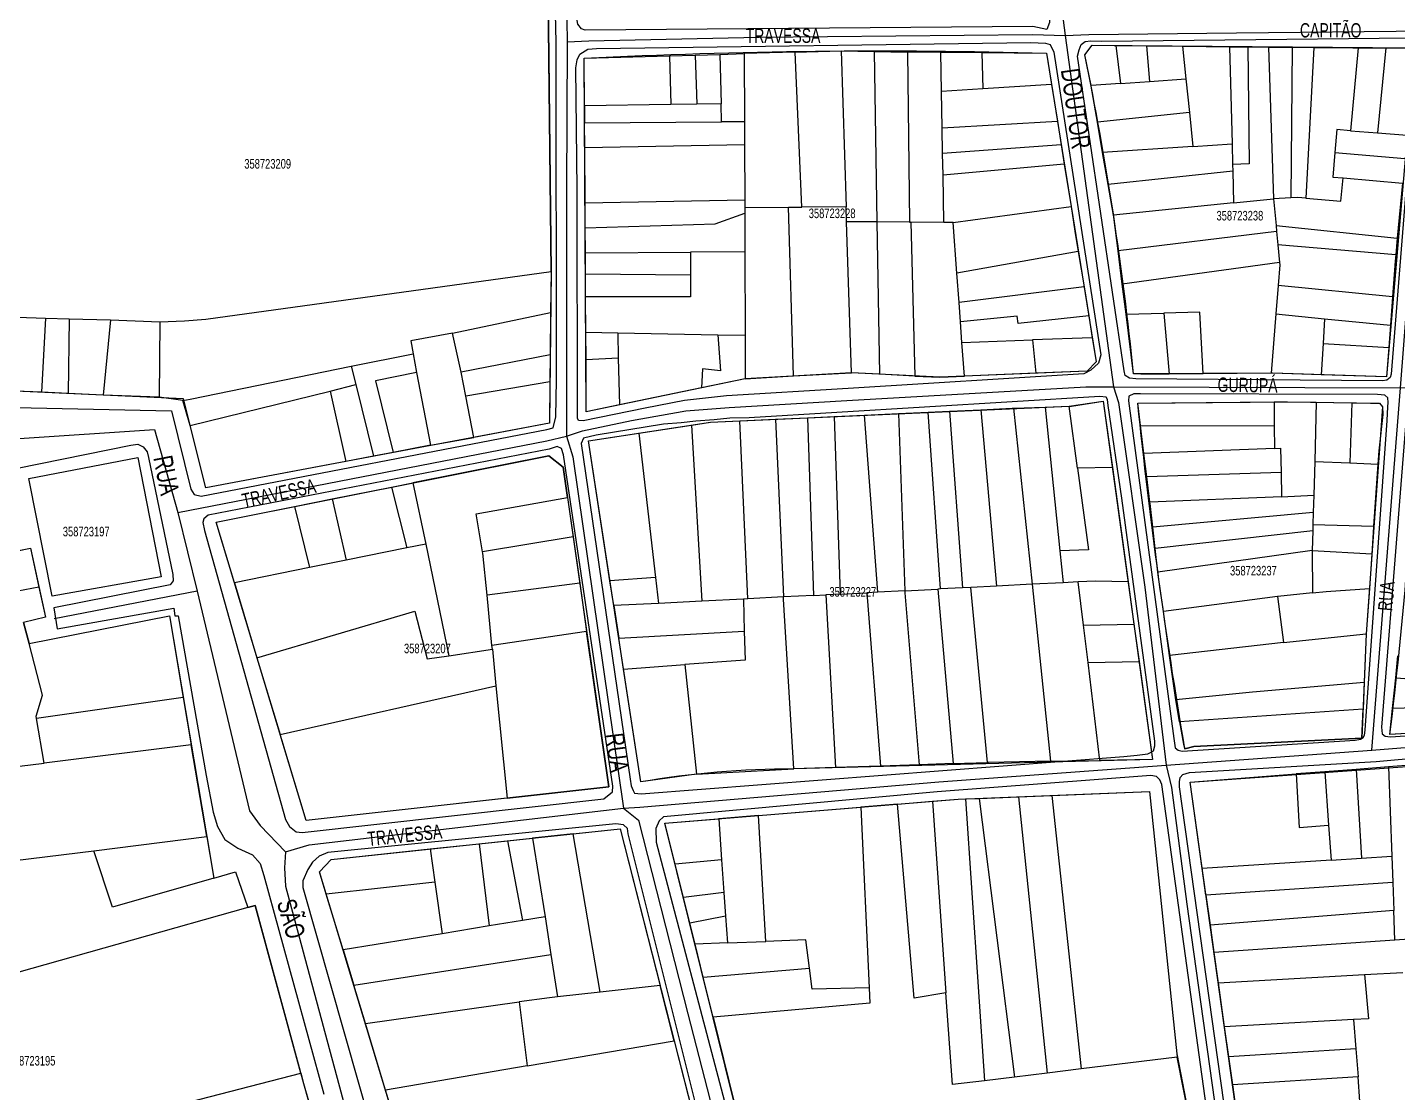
# Model space of a CAD drawing. Extents: x 199219 to 200475, y 4837288 to 4839440.
# Drawn here: x 199387.4 to 199674.1, y 4838490.1 to 4838713 of the extents above; entities that cross this region are included whole.
import ezdxf

# ---------------------------------------------------------------- set-up
doc = ezdxf.new("R2010")
doc.units = 0
doc.header["$LTSCALE"] = 3
doc.header["$MEASUREMENT"] = 0
for name, color, linetype in [('CD_MALHA_LOTES', 40, 'CONTINUOUS'), ('CD_TXT_QUADRA', 7, 'CONTINUOUS'), ('RU-QUADRAS', 210, 'CONTINUOUS'), ('SV-EIXO-RUA-PAV', 20, 'CONTINUOUS'), ('SV-RUA-PAVIM-S-GUIA-C-GUIA', 7, 'CONTINUOUS'), ('SV-TXT-RUA-PAV-S-GUIA-C-GUIA', 7, 'CONTINUOUS')]:
    doc.layers.add(name, color=color, linetype=linetype)
doc.styles.add('ARIAL', font='ARIAL.TTF')

msp = doc.modelspace()

# ---------------------------------------------------------------- linework, layer by layer
at = {"layer": 'CD_MALHA_LOTES', "linetype": 'Continuous'}
for p, q in [((199496.99, 4838661.89), (199496.15, 4838745.75)), ((199608.66, 4838707.23), (199610.23, 4838709.29)), ((199610.23, 4838709.29), (199614.78, 4838709.16)), ((199614.78, 4838709.16), (199615.15, 4838709.16)), ((199615.15, 4838709.16), (199621.58, 4838709.1)), ((199615.15, 4838709.16), (199616.11, 4838701.26)), ((199621.58, 4838709.1), (199629.13, 4838709.03)), ((199621.58, 4838709.1), (199622.17, 4838701.69)), ((199629.13, 4838709.03), (199638.94, 4838708.93)), ((199629.13, 4838709.03), (199629.83, 4838702.25)), ((199638.94, 4838708.93), (199642.8, 4838708.9)), ((199638.94, 4838708.93), (199639.47, 4838688.59)), ((199642.8, 4838708.9), (199647.1, 4838708.86)), ((199642.8, 4838708.9), (199643.02, 4838684.42)), ((199647.1, 4838708.86), (199652.06, 4838708.81)), ((199647.1, 4838708.86), (199648.15, 4838677.14)), ((199652.06, 4838708.81), (199651.8, 4838677.32)), ((199652.06, 4838708.81), (199656.56, 4838708.77)), ((199656.56, 4838708.77), (199654.94, 4838677.23)), ((199656.56, 4838708.77), (199664.76, 4838708.69)), ((199665.87, 4838708.68), (199664.26, 4838691.37)), ((199664.76, 4838708.69), (199665.87, 4838708.68)), ((199665.87, 4838708.68), (199671.62, 4838708.68)), ((199671.62, 4838708.68), (199669.91, 4838690.91)), ((199671.62, 4838708.68), (199677.23, 4838708.68)), ((199503.94, 4838706.55), (199521.74, 4838707.05)), ((199504, 4838696.6), (199503.94, 4838706.55)), ((199521.74, 4838707.05), (199527.13, 4838707.2)), ((199521.74, 4838707.05), (199522.08, 4838696.87)), ((199527.13, 4838707.2), (199532.29, 4838707.34)), ((199527.13, 4838707.2), (199527.5, 4838696.95)), ((199532.29, 4838707.34), (199537.42, 4838707.49)), ((199532.29, 4838707.34), (199532.57, 4838697.02)), ((199548.08, 4838707.79), (199537.42, 4838707.49)), ((199537.42, 4838707.49), (199537.46, 4838693.22)), ((199548.08, 4838707.79), (199557.68, 4838708.04)), ((199549.49, 4838675.38), (199548.08, 4838707.79)), ((199557.68, 4838708.04), (199564.61, 4838707.93)), ((199557.68, 4838708.04), (199558.72, 4838675.47)), ((199564.61, 4838707.93), (199571.6, 4838707.82)), ((199564.61, 4838707.93), (199565.18, 4838672.27)), ((199578.55, 4838707.77), (199571.6, 4838707.82)), ((199571.6, 4838707.82), (199572, 4838672.21)), ((199578.69, 4838699.6), (199578.55, 4838707.77)), ((199578.55, 4838707.77), (199587.14, 4838707.7)), ((199587.14, 4838707.7), (199600.68, 4838707.61)), ((199587.14, 4838707.7), (199587.31, 4838700.13)), ((199600.68, 4838707.61), (199601.73, 4838701)), ((199609.98, 4838700.81), (199608.66, 4838707.23)), ((199587.31, 4838700.13), (199578.69, 4838699.6)), ((199601.73, 4838701), (199587.31, 4838700.13)), ((199601.73, 4838701), (199602.94, 4838693.36)), ((199616.11, 4838701.26), (199609.98, 4838700.81)), ((199610, 4838700.69), (199609.98, 4838700.81)), ((199611.31, 4838693.15), (199610, 4838700.69)), ((199616.11, 4838701.26), (199622.17, 4838701.69)), ((199622.17, 4838701.69), (199629.83, 4838702.25)), ((199629.83, 4838702.25), (199630.55, 4838695.19)), ((199522.08, 4838696.87), (199504, 4838696.6)), ((199527.5, 4838696.95), (199522.08, 4838696.87)), ((199532.57, 4838697.02), (199527.5, 4838696.95)), ((199532.68, 4838693.19), (199532.57, 4838697.02)), ((199578.82, 4838691.96), (199578.69, 4838699.6)), ((199504, 4838696.6), (199504.02, 4838693.01)), ((199630.55, 4838695.19), (199611.31, 4838693.15)), ((199630.55, 4838695.19), (199631.28, 4838688.05)), ((199504.02, 4838693.01), (199532.68, 4838693.19)), ((199504.05, 4838687.84), (199504.02, 4838693.01)), ((199537.46, 4838693.22), (199532.68, 4838693.19)), ((199537.46, 4838693.22), (199537.48, 4838688.46)), ((199578.82, 4838691.96), (199602.94, 4838693.36)), ((199578.92, 4838686.58), (199578.82, 4838691.96)), ((199602.94, 4838693.36), (199603.73, 4838688.4)), ((199612.4, 4838686.82), (199611.31, 4838693.15)), ((199661.37, 4838691.6), (199660.98, 4838686.8)), ((199664.26, 4838691.37), (199661.37, 4838691.6)), ((199664.26, 4838691.37), (199669.91, 4838690.91)), ((199504.05, 4838687.84), (199537.48, 4838688.46)), ((199537.48, 4838688.46), (199537.52, 4838676.81)), ((199603.73, 4838688.4), (199578.92, 4838686.58)), ((199603.73, 4838688.4), (199604.37, 4838684.37)), ((199631.28, 4838688.05), (199639.47, 4838688.59)), ((199639.47, 4838688.59), (199639.58, 4838684.31)), ((199669.91, 4838690.91), (199676.11, 4838690.41)), ((199504.12, 4838676.23), (199504.05, 4838687.84)), ((199579, 4838682.06), (199578.92, 4838686.58)), ((199631.28, 4838688.05), (199612.4, 4838686.82)), ((199613.56, 4838680.14), (199612.4, 4838686.82)), ((199660.98, 4838686.8), (199660.58, 4838681.68)), ((199660.98, 4838686.8), (199675.65, 4838685.54)), ((199604.37, 4838684.37), (199579, 4838682.06)), ((199604.37, 4838684.37), (199605.78, 4838675.5)), ((199639.62, 4838682.89), (199613.56, 4838680.14)), ((199643.02, 4838684.42), (199639.58, 4838684.31)), ((199639.58, 4838684.31), (199639.62, 4838682.89)), ((199639.62, 4838682.89), (199639.8, 4838676.27)), ((199579.17, 4838672.14), (199579, 4838682.06)), ((199614.68, 4838673.67), (199613.56, 4838680.14)), ((199660.58, 4838681.68), (199662.73, 4838681.52)), ((199662.24, 4838676.61), (199662.73, 4838681.52)), ((199662.73, 4838681.52), (199675.15, 4838680.42)), ((199675.15, 4838680.42), (199674.05, 4838668.87)), ((199537.52, 4838676.81), (199504.12, 4838676.23)), ((199537.52, 4838676.81), (199537.52, 4838675.27)), ((199639.8, 4838676.27), (199648.15, 4838677.14)), ((199651.8, 4838677.32), (199648.15, 4838677.14)), ((199648.15, 4838677.14), (199648.67, 4838671.52)), ((199653.27, 4838677.4), (199651.8, 4838677.32)), ((199654.94, 4838677.23), (199653.27, 4838677.4)), ((199654.94, 4838677.23), (199662.24, 4838676.61)), ((199504.15, 4838671.03), (199504.12, 4838676.23)), ((199531.35, 4838671.89), (199537.52, 4838674.12)), ((199537.52, 4838675.27), (199546.68, 4838675.36)), ((199537.52, 4838675.27), (199537.52, 4838674.12)), ((199537.52, 4838674.12), (199537.54, 4838666.05)), ((199546.68, 4838675.36), (199549.49, 4838675.38)), ((199547.71, 4838640.06), (199546.68, 4838675.36)), ((199558.72, 4838675.47), (199549.49, 4838675.38)), ((199558.82, 4838672.33), (199558.72, 4838675.47)), ((199581.13, 4838672.14), (199605.78, 4838675.5)), ((199605.78, 4838675.5), (199606.61, 4838670.32)), ((199639.8, 4838676.27), (199614.68, 4838673.67)), ((199504.15, 4838671.03), (199531.35, 4838671.89)), ((199559.83, 4838640.69), (199558.82, 4838672.33)), ((199565.18, 4838672.27), (199558.82, 4838672.33)), ((199572, 4838672.21), (199565.18, 4838672.27)), ((199565.18, 4838672.27), (199565.69, 4838640.41)), ((199572, 4838672.21), (199572.28, 4838672.21)), ((199579.17, 4838672.14), (199572.28, 4838672.21)), ((199572.28, 4838672.21), (199573.1, 4838640.04)), ((199581.13, 4838672.14), (199579.17, 4838672.14)), ((199581.9, 4838661.54), (199581.13, 4838672.14)), ((199614.75, 4838673.25), (199614.68, 4838673.67)), ((199615.63, 4838666.23), (199614.75, 4838673.25)), ((199648.67, 4838671.52), (199674.05, 4838668.87)), ((199648.67, 4838671.52), (199648.78, 4838670.3)), ((199504.18, 4838665.84), (199504.15, 4838671.03)), ((199606.61, 4838670.32), (199607.29, 4838666.12)), ((199648.78, 4838670.3), (199615.63, 4838666.23)), ((199648.78, 4838670.3), (199649.04, 4838667.52)), ((199674.05, 4838668.87), (199673.71, 4838665.4)), ((199504.18, 4838665.84), (199526.18, 4838665.98)), ((199504.21, 4838661.34), (199504.18, 4838665.84)), ((199537.54, 4838666.05), (199526.18, 4838665.98)), ((199526.18, 4838665.98), (199526.18, 4838661.14)), ((199537.54, 4838666.05), (199537.6, 4838648.57)), ((199607.29, 4838666.12), (199581.9, 4838661.54)), ((199607.29, 4838666.12), (199608.5, 4838658.71)), ((199616.51, 4838659.27), (199615.63, 4838666.23)), ((199673.71, 4838665.4), (199649.04, 4838667.52)), ((199649.04, 4838667.52), (199649.39, 4838663.81)), ((199673.71, 4838665.4), (199673.58, 4838664.04)), ((199649.39, 4838663.81), (199616.51, 4838659.27)), ((199649.44, 4838663.32), (199649.09, 4838658.97)), ((199649.39, 4838663.81), (199649.44, 4838663.32)), ((199673.58, 4838664.04), (199673.04, 4838656.59)), ((199424.79, 4838651.93), (199496.99, 4838661.89)), ((199496.99, 4838661.89), (199496.9, 4838653.32)), ((199504.23, 4838656.63), (199504.21, 4838661.34)), ((199526.18, 4838661.14), (199504.21, 4838661.34)), ((199526.18, 4838661.14), (199526.18, 4838656.63)), ((199582.35, 4838655.45), (199581.9, 4838661.54)), ((199608.5, 4838658.71), (199582.35, 4838655.45)), ((199608.5, 4838658.71), (199609.49, 4838652.63)), ((199617.3, 4838653), (199616.51, 4838659.27)), ((199649.09, 4838658.97), (199648.63, 4838653.04)), ((199673.04, 4838656.59), (199649.09, 4838658.97)), ((199504.28, 4838649.22), (199504.23, 4838656.63)), ((199526.18, 4838656.63), (199504.23, 4838656.63)), ((199582.64, 4838651.36), (199582.35, 4838655.45)), ((199673.04, 4838656.59), (199672.6, 4838650.67)), ((199381.21, 4838652.47), (199391.24, 4838652.18)), ((199391.24, 4838652.18), (199390.41, 4838636.65)), ((199391.24, 4838652.18), (199396.2, 4838652.03)), ((199396.2, 4838652.03), (199395.94, 4838636.39)), ((199396.2, 4838652.03), (199404.79, 4838651.78)), ((199404.79, 4838651.78), (199403.3, 4838636.05)), ((199404.79, 4838651.78), (199415.13, 4838651.35)), ((199415.13, 4838651.35), (199414.98, 4838635.63)), ((199415.13, 4838651.35), (199420.29, 4838651.58)), ((199420.29, 4838651.58), (199424.79, 4838651.93)), ((199476.37, 4838649.03), (199496.9, 4838653.32)), ((199496.9, 4838653.32), (199496.8, 4838644.46)), ((199594.48, 4838652.59), (199582.64, 4838651.36)), ((199582.96, 4838647.07), (199582.64, 4838651.36)), ((199594.71, 4838651.01), (199594.48, 4838652.59)), ((199609.49, 4838652.63), (199594.71, 4838651.01)), ((199609.49, 4838652.63), (199610.24, 4838648.04)), ((199617.3, 4838653), (199625.17, 4838653.23)), ((199618.88, 4838640.49), (199617.3, 4838653)), ((199632.73, 4838653.44), (199625.17, 4838653.23)), ((199625.17, 4838653.23), (199626.33, 4838640.46)), ((199633.46, 4838640.52), (199632.73, 4838653.44)), ((199648.63, 4838653.04), (199647.65, 4838640.62)), ((199648.63, 4838653.04), (199658.82, 4838652.03)), ((199658.82, 4838652.03), (199658.52, 4838646.85)), ((199658.82, 4838652.03), (199672.6, 4838650.67)), ((199476.37, 4838649.03), (199467.62, 4838647.4)), ((199478.15, 4838640.84), (199476.37, 4838649.03)), ((199504.31, 4838643.46), (199504.28, 4838649.22)), ((199504.28, 4838649.22), (199510.93, 4838649.09)), ((199510.93, 4838649.09), (199531.88, 4838648.68)), ((199510.93, 4838649.09), (199511.06, 4838643.76)), ((199531.88, 4838648.68), (199537.6, 4838648.57)), ((199531.88, 4838648.68), (199532.47, 4838641.14)), ((199537.6, 4838648.57), (199537.63, 4838639.46)), ((199672.6, 4838650.67), (199672.26, 4838646.03)), ((199467.62, 4838647.4), (199468.13, 4838644.7)), ((199582.96, 4838647.07), (199597.72, 4838647.59)), ((199583.47, 4838640), (199582.96, 4838647.07)), ((199610.24, 4838648.04), (199597.72, 4838647.59)), ((199597.72, 4838647.59), (199598.4, 4838640.61)), ((199610.24, 4838648.04), (199611.06, 4838643.04)), ((199658.52, 4838646.85), (199658.15, 4838640.31)), ((199658.52, 4838646.85), (199672.26, 4838646.03)), ((199672.26, 4838646.03), (199671.81, 4838639.9)), ((199455.18, 4838642.08), (199468.13, 4838644.7)), ((199468.13, 4838644.7), (199468.87, 4838640.78)), ((199496.8, 4838644.46), (199478.15, 4838640.84)), ((199496.8, 4838644.46), (199496.74, 4838638.85)), ((199511.06, 4838643.76), (199504.31, 4838643.46)), ((199504.37, 4838632.55), (199504.31, 4838643.46)), ((199511.06, 4838643.76), (199511.3, 4838633.99)), ((199611.06, 4838643.04), (199609.15, 4838641.04)), ((199421.51, 4838635.21), (199455.18, 4838642.08)), ((199455.18, 4838642.08), (199456.13, 4838638.24)), ((199468.87, 4838640.78), (199460.29, 4838639.01)), ((199468.87, 4838640.78), (199471.79, 4838625.57)), ((199479.13, 4838635.81), (199478.15, 4838640.84)), ((199528.65, 4838641.58), (199528.49, 4838637.56)), ((199532.47, 4838641.14), (199528.65, 4838641.58)), ((199537.63, 4838639.46), (199547.71, 4838640.06)), ((199547.71, 4838640.06), (199559.83, 4838640.69)), ((199565.69, 4838640.41), (199559.83, 4838640.69)), ((199573.1, 4838640.04), (199565.69, 4838640.41)), ((199573.1, 4838640.04), (199578.3, 4838639.79)), ((199578.3, 4838639.79), (199583.47, 4838640)), ((199598.4, 4838640.61), (199583.47, 4838640)), ((199609.15, 4838641.04), (199598.4, 4838640.61)), ((199620.38, 4838640.42), (199618.88, 4838640.49)), ((199626.33, 4838640.46), (199620.38, 4838640.42)), ((199633.46, 4838640.52), (199626.33, 4838640.46)), ((199647.65, 4838640.62), (199633.46, 4838640.52)), ((199647.91, 4838640.62), (199647.65, 4838640.62)), ((199658.15, 4838640.31), (199647.91, 4838640.62)), ((199671.81, 4838639.9), (199658.15, 4838640.31)), ((199390.41, 4838636.65), (199384.93, 4838636.9)), ((199395.94, 4838636.39), (199390.41, 4838636.65)), ((199421.51, 4838629.67), (199450.76, 4838636.91)), ((199450.76, 4838636.91), (199456.13, 4838638.24)), ((199450.76, 4838636.91), (199454.07, 4838622.18)), ((199456.13, 4838638.24), (199459.82, 4838623.27)), ((199460.29, 4838639.01), (199463.96, 4838624.04)), ((199496.74, 4838638.85), (199479.13, 4838635.81)), ((199496.74, 4838638.85), (199496.64, 4838630.19)), ((199528.49, 4838637.56), (199511.3, 4838633.99)), ((199537.63, 4838639.46), (199528.49, 4838637.56)), ((199403.3, 4838636.05), (199395.94, 4838636.39)), ((199414.98, 4838635.63), (199403.3, 4838636.05)), ((199419.96, 4838634.96), (199414.98, 4838635.63)), ((199419.96, 4838634.96), (199421.51, 4838635.21)), ((199421.51, 4838629.67), (199419.96, 4838634.96)), ((199480.81, 4838627.21), (199479.13, 4838635.81)), ((199511.3, 4838633.99), (199504.37, 4838632.55)), ((199605.85, 4838633.75), (199612.54, 4838634.78)), ((199612.54, 4838634.78), (199614.44, 4838620.93)), ((199619.76, 4838634.36), (199648.26, 4838634.64)), ((199620.33, 4838629.69), (199619.76, 4838634.36)), ((199648.26, 4838634.64), (199651.08, 4838634.67)), ((199648.26, 4838634.64), (199648.32, 4838629.64)), ((199651.08, 4838634.67), (199657.09, 4838634.57)), ((199657.09, 4838634.57), (199656.76, 4838622.2)), ((199657.09, 4838634.57), (199664.51, 4838634.46)), ((199664.51, 4838634.46), (199664.15, 4838621.88)), ((199664.51, 4838634.46), (199668.47, 4838634.39)), ((199668.47, 4838634.39), (199670.29, 4838634.36)), ((199670.29, 4838634.36), (199670.96, 4838633.58)), ((199536.51, 4838630.67), (199543.93, 4838631.02)), ((199543.93, 4838631.02), (199550.63, 4838631.33)), ((199543.93, 4838631.02), (199545.62, 4838593.83)), ((199550.63, 4838631.33), (199556.25, 4838631.59)), ((199550.63, 4838631.33), (199551.91, 4838594.15)), ((199556.25, 4838631.59), (199562.56, 4838631.88)), ((199556.25, 4838631.59), (199557.5, 4838594.44)), ((199562.56, 4838631.88), (199569.7, 4838632.21)), ((199565.38, 4838594.84), (199562.56, 4838631.88)), ((199569.7, 4838632.21), (199575.86, 4838632.49)), ((199569.7, 4838632.21), (199571.01, 4838595.13)), ((199575.86, 4838632.49), (199580.33, 4838632.7)), ((199578.5, 4838595.51), (199575.86, 4838632.49)), ((199580.33, 4838632.7), (199586.89, 4838633)), ((199580.33, 4838632.7), (199583.07, 4838595.74)), ((199586.89, 4838633), (199593.5, 4838633.31)), ((199586.89, 4838633), (199590.22, 4838596.11)), ((199593.5, 4838633.31), (199593.77, 4838633.32)), ((199593.77, 4838633.32), (199600.35, 4838633.55)), ((199593.77, 4838633.32), (199597.62, 4838596.48)), ((199600.35, 4838633.55), (199605.4, 4838633.73)), ((199600.35, 4838633.55), (199603.43, 4838603.5)), ((199605.4, 4838633.73), (199605.85, 4838633.75)), ((199607.15, 4838620.74), (199605.4, 4838633.73)), ((199671.01, 4838631.98), (199670.15, 4838624.43)), ((199670.96, 4838633.58), (199671.01, 4838631.98)), ((199424.76, 4838616.67), (199421.51, 4838629.67)), ((199496.64, 4838630.19), (199480.81, 4838627.21)), ((199504.83, 4838626.46), (199515.33, 4838628.08)), ((199515.33, 4838628.08), (199526.38, 4838629.78)), ((199515.33, 4838628.08), (199518.82, 4838597.92)), ((199526.38, 4838629.78), (199530.37, 4838630.39)), ((199526.38, 4838629.78), (199528.53, 4838592.96)), ((199530.37, 4838630.39), (199536.51, 4838630.67)), ((199538.19, 4838593.45), (199536.51, 4838630.67)), ((199621.05, 4838623.83), (199620.33, 4838629.69)), ((199620.33, 4838629.69), (199648.32, 4838629.64)), ((199648.32, 4838629.64), (199648.38, 4838624.92)), ((199471.79, 4838625.57), (199463.96, 4838624.04)), ((199471.79, 4838625.57), (199480.81, 4838627.21)), ((199509.31, 4838597.21), (199504.83, 4838626.46)), ((199387.74, 4838618.6), (199410.5, 4838623.01)), ((199410.5, 4838623.01), (199415.45, 4838598.05)), ((199459.82, 4838623.27), (199454.07, 4838622.18)), ((199463.96, 4838624.04), (199459.82, 4838623.27)), ((199496.53, 4838623.36), (199468.1, 4838617.7)), ((199499.56, 4838621.01), (199496.53, 4838623.36)), ((199648.38, 4838624.92), (199621.05, 4838623.83)), ((199621.64, 4838618.95), (199621.05, 4838623.83)), ((199648.38, 4838624.92), (199649.63, 4838624.97)), ((199649.63, 4838624.97), (199649.72, 4838619.87)), ((199670.15, 4838624.43), (199669.96, 4838621.63)), ((199454.07, 4838622.18), (199424.76, 4838616.67)), ((199500.46, 4838614.62), (199499.56, 4838621.01)), ((199614.44, 4838620.93), (199607.15, 4838620.74)), ((199607.15, 4838620.74), (199609.45, 4838603.67)), ((199614.44, 4838620.93), (199617.74, 4838596.98)), ((199649.72, 4838619.87), (199621.64, 4838618.95)), ((199649.72, 4838619.87), (199649.8, 4838614.8)), ((199656.76, 4838622.2), (199656.57, 4838615.09)), ((199656.76, 4838622.2), (199664.15, 4838621.88)), ((199664.15, 4838621.88), (199669.96, 4838621.63)), ((199669.96, 4838621.63), (199669.09, 4838608.66)), ((199392.62, 4838593.97), (199387.74, 4838618.6)), ((199451.2, 4838614.33), (199463.6, 4838616.8)), ((199463.6, 4838616.8), (199468.1, 4838617.7)), ((199463.6, 4838616.8), (199466.82, 4838604.08)), ((199468.1, 4838617.7), (199470.76, 4838604.87)), ((199622.29, 4838613.63), (199621.64, 4838618.95)), ((199443.31, 4838612.75), (199451.2, 4838614.33)), ((199451.2, 4838614.33), (199454.15, 4838601.52)), ((199481.31, 4838611.23), (199500.46, 4838614.62)), ((199500.46, 4838614.62), (199501.63, 4838606.41)), ((199649.8, 4838614.8), (199622.29, 4838613.63)), ((199649.8, 4838614.8), (199656.57, 4838615.09)), ((199656.57, 4838615.09), (199656.47, 4838611.48)), ((199426.9, 4838609.49), (199443.31, 4838612.75)), ((199443.31, 4838612.75), (199446.42, 4838599.96)), ((199482.68, 4838603.26), (199481.31, 4838611.23)), ((199622.32, 4838613.39), (199622.29, 4838613.63)), ((199622.89, 4838608.41), (199622.32, 4838613.39)), ((199656.47, 4838611.48), (199622.89, 4838608.41)), ((199656.47, 4838611.48), (199656.4, 4838609)), ((199430.73, 4838596.79), (199426.9, 4838609.49)), ((199623.41, 4838603.95), (199622.89, 4838608.41)), ((199656.4, 4838609), (199656.37, 4838607.65)), ((199656.4, 4838609), (199669.09, 4838608.66)), ((199669.09, 4838608.66), (199668.99, 4838607.27)), ((199501.63, 4838606.41), (199482.68, 4838603.26)), ((199501.63, 4838606.41), (199503, 4838596.74)), ((199656.37, 4838607.65), (199623.41, 4838603.95)), ((199656.37, 4838607.65), (199656.26, 4838603.53)), ((199668.99, 4838607.27), (199668.69, 4838602.84)), ((199382.26, 4838602.84), (199388.11, 4838604.01)), ((199388.11, 4838604.01), (199389.84, 4838595.9)), ((199466.82, 4838604.08), (199454.15, 4838601.52)), ((199470.76, 4838604.87), (199466.82, 4838604.08)), ((199470.76, 4838604.87), (199475.59, 4838581.53)), ((199482.72, 4838603), (199482.68, 4838603.26)), ((199483.59, 4838594.19), (199482.72, 4838603)), ((199609.45, 4838603.67), (199603.43, 4838603.5)), ((199603.43, 4838603.5), (199604.11, 4838596.81)), ((199623.98, 4838599), (199623.41, 4838603.95)), ((199656.26, 4838603.53), (199623.98, 4838599)), ((199656.26, 4838603.53), (199656.25, 4838603.38)), ((199656.25, 4838603.38), (199656.33, 4838594.66)), ((199656.26, 4838603.53), (199668.69, 4838602.84)), ((199668.69, 4838602.84), (199668.2, 4838595.58)), ((199446.42, 4838599.96), (199430.73, 4838596.79)), ((199454.15, 4838601.52), (199446.42, 4838599.96)), ((199415.45, 4838598.05), (199392.62, 4838593.97)), ((199430.73, 4838596.79), (199435.45, 4838581.13)), ((199503, 4838596.74), (199483.59, 4838594.19)), ((199503, 4838596.74), (199504.44, 4838586.6)), ((199518.82, 4838597.92), (199509.31, 4838597.21)), ((199510.11, 4838592.02), (199509.31, 4838597.21)), ((199518.82, 4838597.92), (199519.44, 4838592.49)), ((199604.11, 4838596.81), (199597.62, 4838596.48)), ((199607.3, 4838596.98), (199604.11, 4838596.81)), ((199610.88, 4838597.16), (199607.3, 4838596.98)), ((199608.4, 4838587.95), (199607.3, 4838596.98)), ((199617.74, 4838596.98), (199610.88, 4838597.16)), ((199617.74, 4838596.98), (199618.95, 4838588.15)), ((199624.04, 4838598.49), (199623.98, 4838599)), ((199625.11, 4838590.76), (199624.04, 4838598.49)), ((199389.84, 4838595.9), (199383.95, 4838594.78)), ((199389.84, 4838595.9), (199391.19, 4838589.57)), ((199484.63, 4838583.69), (199483.59, 4838594.19)), ((199545.62, 4838593.83), (199538.19, 4838593.45)), ((199551.91, 4838594.15), (199545.62, 4838593.83)), ((199545.64, 4838593.34), (199545.62, 4838593.83)), ((199551.91, 4838594.15), (199554.49, 4838594.28)), ((199557.5, 4838594.44), (199554.49, 4838594.28)), ((199554.49, 4838594.28), (199556.51, 4838558.15)), ((199557.5, 4838594.44), (199563.09, 4838594.72)), ((199565.38, 4838594.84), (199563.09, 4838594.72)), ((199563.09, 4838594.72), (199565.9, 4838558.46)), ((199571.01, 4838595.13), (199565.38, 4838594.84)), ((199571.01, 4838595.13), (199577.92, 4838595.48)), ((199571.01, 4838595.13), (199571.03, 4838594.69)), ((199571.03, 4838594.69), (199574.03, 4838558.74)), ((199578.5, 4838595.51), (199577.92, 4838595.48)), ((199577.92, 4838595.48), (199581.11, 4838558.97)), ((199583.07, 4838595.74), (199578.5, 4838595.51)), ((199584.83, 4838595.83), (199583.07, 4838595.74)), ((199590.22, 4838596.11), (199584.83, 4838595.83)), ((199588.28, 4838559.21), (199584.83, 4838595.83)), ((199597.62, 4838596.48), (199590.22, 4838596.11)), ((199597.62, 4838596.48), (199601.5, 4838559.46)), ((199648.97, 4838593.95), (199625.11, 4838590.76)), ((199649.08, 4838593.96), (199648.97, 4838593.95)), ((199648.97, 4838593.95), (199650.24, 4838584.31)), ((199656.33, 4838594.66), (199649.08, 4838593.96)), ((199656.33, 4838594.66), (199659.18, 4838594.94)), ((199659.18, 4838594.94), (199668.2, 4838595.58)), ((199668.2, 4838595.58), (199667.56, 4838586.15)), ((199435.45, 4838581.13), (199468.49, 4838590.85)), ((199468.49, 4838590.85), (199471.1, 4838580.86)), ((199519.44, 4838592.49), (199510.11, 4838592.02)), ((199510.11, 4838592.02), (199511.15, 4838585.18)), ((199528.53, 4838592.96), (199519.44, 4838592.49)), ((199537.24, 4838593.4), (199528.53, 4838592.96)), ((199538.19, 4838593.45), (199537.24, 4838593.4)), ((199537.24, 4838593.4), (199537.43, 4838586.7)), ((199547.8, 4838557.85), (199545.64, 4838593.34)), ((199391.19, 4838589.57), (199386.62, 4838588.52)), ((199387.78, 4838584.08), (199386.62, 4838588.52)), ((199387.78, 4838584.08), (199417.17, 4838589.9)), ((199417.17, 4838589.9), (199420.05, 4838572.79)), ((199608.4, 4838587.95), (199618.95, 4838588.15)), ((199609.35, 4838580.13), (199608.4, 4838587.95)), ((199618.95, 4838588.15), (199620.03, 4838580.3)), ((199626.4, 4838581.57), (199625.11, 4838590.76)), ((199504.44, 4838586.6), (199484.63, 4838583.69)), ((199509.06, 4838554.09), (199504.44, 4838586.6)), ((199511.15, 4838585.18), (199537.43, 4838586.7)), ((199512.14, 4838578.75), (199511.15, 4838585.18)), ((199537.43, 4838586.7), (199537.6, 4838580.62)), ((199650.24, 4838584.31), (199667.56, 4838586.15)), ((199667.56, 4838586.15), (199667.12, 4838575.93)), ((199390.62, 4838573.28), (199387.78, 4838584.08)), ((199475.59, 4838581.53), (199484.71, 4838582.88)), ((199484.71, 4838582.88), (199484.63, 4838583.69)), ((199484.71, 4838582.88), (199485.47, 4838575.22)), ((199650.24, 4838584.31), (199626.4, 4838581.57)), ((199435.45, 4838581.13), (199440.3, 4838565.04)), ((199471.1, 4838580.86), (199475.59, 4838581.53)), ((199512.14, 4838578.75), (199524.95, 4838579.69)), ((199537.6, 4838580.62), (199524.95, 4838579.69)), ((199524.95, 4838579.69), (199527.44, 4838556.75)), ((199609.35, 4838580.13), (199620.03, 4838580.3)), ((199611.84, 4838559.65), (199609.35, 4838580.13)), ((199620.03, 4838580.3), (199622.84, 4838559.85)), ((199627.68, 4838572.33), (199626.4, 4838581.57)), ((199673.71, 4838576.93), (199674.17, 4838581.52)), ((199515.75, 4838555.13), (199512.14, 4838578.75)), ((199673.06, 4838570.51), (199673.71, 4838576.93)), ((199673.71, 4838576.93), (199697.58, 4838575.18)), ((199440.3, 4838565.04), (199485.47, 4838575.22)), ((199485.47, 4838575.22), (199487.8, 4838551.73)), ((199643.73, 4838573.89), (199627.68, 4838572.33)), ((199667.12, 4838575.93), (199643.73, 4838573.89)), ((199667.12, 4838575.93), (199666.88, 4838570.36)), ((199389.25, 4838568.9), (199390.62, 4838573.28)), ((199420.05, 4838572.79), (199389.33, 4838568.44)), ((199420.05, 4838572.79), (199421.72, 4838562.91)), ((199628.5, 4838567.72), (199627.68, 4838572.33)), ((199697.52, 4838571.17), (199673.06, 4838570.51)), ((199389.33, 4838568.44), (199389.25, 4838568.9)), ((199390.97, 4838559.08), (199389.33, 4838568.44)), ((199666.88, 4838570.36), (199628.5, 4838567.72)), ((199666.62, 4838564.3), (199666.88, 4838570.36)), ((199672.51, 4838565.04), (199673.06, 4838570.51)), ((199445.72, 4838547.06), (199440.3, 4838565.04)), ((199628.5, 4838567.72), (199629.33, 4838563.04)), ((199697.36, 4838566.54), (199672.51, 4838565.04)), ((199421.72, 4838562.91), (199390.97, 4838559.08)), ((199424.96, 4838543.69), (199421.72, 4838562.91)), ((199629.33, 4838563.04), (199629.61, 4838562.07)), ((199629.61, 4838562.07), (199631.51, 4838562.54)), ((199631.51, 4838562.54), (199666.62, 4838564.3)), ((199601.5, 4838559.46), (199588.55, 4838559.22)), ((199601.5, 4838559.46), (199611.84, 4838559.65)), ((199622.84, 4838559.85), (199611.84, 4838559.65)), ((199331.04, 4838551.61), (199390.97, 4838559.08)), ((199527.44, 4838556.75), (199515.75, 4838555.13)), ((199527.44, 4838556.75), (199547.8, 4838557.85)), ((199556.51, 4838558.15), (199547.8, 4838557.85)), ((199565.9, 4838558.46), (199556.51, 4838558.15)), ((199574.03, 4838558.74), (199565.9, 4838558.46)), ((199581.11, 4838558.97), (199574.03, 4838558.74)), ((199581.11, 4838558.97), (199588.28, 4838559.21)), ((199588.55, 4838559.22), (199588.28, 4838559.21)), ((199630.71, 4838555.09), (199652.86, 4838556.8)), ((199658.9, 4838557.26), (199652.86, 4838556.8)), ((199652.86, 4838556.8), (199653.53, 4838545.57)), ((199665.42, 4838557.77), (199658.9, 4838557.26)), ((199658.9, 4838557.26), (199659.68, 4838546.08)), ((199672.22, 4838558.29), (199665.42, 4838557.77)), ((199665.42, 4838557.77), (199666.59, 4838539.2)), ((199677.72, 4838558.72), (199672.22, 4838558.29)), ((199672.22, 4838558.29), (199672.89, 4838539.61)), ((199487.8, 4838551.73), (199509.06, 4838554.09)), ((199633.22, 4838537.03), (199630.71, 4838555.09)), ((199487.8, 4838551.73), (199445.72, 4838547.06)), ((199569.48, 4838550.5), (199576.77, 4838551.09)), ((199576.77, 4838551.09), (199582.18, 4838551.53)), ((199576.77, 4838551.09), (199579.6, 4838511.05)), ((199582.18, 4838551.53), (199583.7, 4838551.59)), ((199583.7, 4838551.59), (199586.57, 4838551.7)), ((199583.7, 4838551.59), (199587.68, 4838492.63)), ((199586.57, 4838551.7), (199594.81, 4838552.03)), ((199586.57, 4838551.7), (199593.95, 4838493.4)), ((199594.81, 4838552.03), (199601.75, 4838552.3)), ((199594.81, 4838552.03), (199600.79, 4838494.24)), ((199601.75, 4838552.3), (199622.2, 4838553.1)), ((199601.75, 4838552.3), (199607.93, 4838495.11)), ((199622.2, 4838553.1), (199627.89, 4838498.24)), ((199540.42, 4838548.13), (199532.08, 4838547.45)), ((199540.42, 4838548.13), (199561.8, 4838549.87)), ((199541.91, 4838521.78), (199540.42, 4838548.13)), ((199569.48, 4838550.5), (199561.8, 4838549.87)), ((199561.8, 4838549.87), (199563.56, 4838512.07)), ((199572.95, 4838509.87), (199569.48, 4838550.5)), ((199501.61, 4838544.27), (199511.43, 4838545.31)), ((199511.43, 4838545.31), (199519.81, 4838512.53)), ((199520.83, 4838546.53), (199532.08, 4838547.45)), ((199522.96, 4838537.93), (199520.83, 4838546.53)), ((199532.08, 4838547.45), (199532.68, 4838538.87)), ((199653.53, 4838545.57), (199659.68, 4838546.08)), ((199659.68, 4838546.08), (199660.19, 4838538.79)), ((199401.31, 4838540.75), (199424.96, 4838543.69)), ((199424.96, 4838543.69), (199426.43, 4838535.02)), ((199471.67, 4838541.11), (199481.97, 4838542.2)), ((199481.97, 4838542.2), (199487.89, 4838542.82)), ((199481.97, 4838542.2), (199484.05, 4838525.01)), ((199487.89, 4838542.82), (199493.14, 4838543.38)), ((199487.89, 4838542.82), (199490.99, 4838526.15)), ((199501.61, 4838544.27), (199493.14, 4838543.38)), ((199493.14, 4838543.38), (199495.73, 4838526.92)), ((199507.29, 4838511.16), (199501.61, 4838544.27)), ((199381.31, 4838538.27), (199401.31, 4838540.75)), ((199405.24, 4838528.97), (199401.31, 4838540.75)), ((199450.98, 4838538.93), (199471.67, 4838541.11)), ((199471.67, 4838541.11), (199472.66, 4838534.18)), ((199660.19, 4838538.79), (199666.59, 4838539.2)), ((199666.59, 4838539.2), (199672.89, 4838539.61)), ((199672.89, 4838539.61), (199673.1, 4838534.07)), ((199426.43, 4838535.02), (199430.98, 4838536.32)), ((199430.98, 4838536.32), (199433.52, 4838528.86)), ((199448.56, 4838536.31), (199450.98, 4838538.93)), ((199449.96, 4838531.69), (199448.56, 4838536.31)), ((199532.68, 4838538.87), (199522.96, 4838537.93)), ((199524.7, 4838530.94), (199522.96, 4838537.93)), ((199532.68, 4838538.87), (199533.17, 4838532)), ((199660.19, 4838538.79), (199633.22, 4838537.03)), ((199633.99, 4838531.43), (199633.22, 4838537.03)), ((199426.43, 4838535.02), (199405.24, 4838528.97)), ((199472.66, 4838534.18), (199449.96, 4838531.69)), ((199472.66, 4838534.18), (199474.2, 4838523.39)), ((199673.1, 4838534.07), (199633.99, 4838531.43)), ((199673.1, 4838534.07), (199673.31, 4838528.21)), ((199453.5, 4838519.99), (199449.96, 4838531.69)), ((199533.17, 4838532), (199524.7, 4838530.94)), ((199526.02, 4838525.62), (199524.7, 4838530.94)), ((199533.17, 4838532), (199533.52, 4838527.08)), ((199633.99, 4838531.43), (199634.87, 4838525.14)), ((199433.52, 4838528.86), (199385.17, 4838515.2)), ((199435.07, 4838529.3), (199433.52, 4838528.86)), ((199444.61, 4838494.2), (199435.07, 4838529.3)), ((199673.31, 4838528.21), (199634.87, 4838525.14)), ((199673.52, 4838522.03), (199673.31, 4838528.21)), ((199484.05, 4838525.01), (199474.2, 4838523.39)), ((199490.99, 4838526.15), (199484.05, 4838525.01)), ((199495.73, 4838526.92), (199490.99, 4838526.15)), ((199495.73, 4838526.92), (199496.96, 4838519.07)), ((199533.52, 4838527.08), (199526.02, 4838525.62)), ((199527.12, 4838521.18), (199526.02, 4838525.62)), ((199533.52, 4838527.08), (199533.92, 4838521.45)), ((199634.87, 4838525.14), (199635.66, 4838519.46)), ((199474.2, 4838523.39), (199453.5, 4838519.99)), ((199550.32, 4838522.12), (199541.91, 4838521.78)), ((199551.06, 4838516.18), (199550.32, 4838522.12)), ((199673.52, 4838522.03), (199635.66, 4838519.46)), ((199679.52, 4838522.44), (199673.52, 4838522.03)), ((199453.5, 4838519.99), (199455.72, 4838512.63)), ((199533.92, 4838521.45), (199527.12, 4838521.18)), ((199528.82, 4838514.33), (199527.12, 4838521.18)), ((199533.92, 4838521.45), (199541.91, 4838521.78)), ((199635.66, 4838519.46), (199636.48, 4838513.53)), ((199455.72, 4838512.63), (199496.96, 4838519.07)), ((199496.96, 4838519.07), (199498.36, 4838510.18)), ((199528.82, 4838514.33), (199551.06, 4838516.18)), ((199530.91, 4838505.91), (199528.82, 4838514.33)), ((199551.61, 4838511.78), (199551.06, 4838516.18)), ((199636.48, 4838513.53), (199636.54, 4838513.14)), ((199636.54, 4838513.14), (199667.18, 4838514.85)), ((199667.18, 4838514.85), (199675.22, 4838515.3)), ((199667.18, 4838514.85), (199668.05, 4838505.61)), ((199458.14, 4838504.63), (199455.72, 4838512.63)), ((199507.29, 4838511.16), (199498.36, 4838510.18)), ((199519.81, 4838512.53), (199507.29, 4838511.16)), ((199522.75, 4838501.01), (199519.81, 4838512.53)), ((199563.56, 4838512.07), (199551.61, 4838511.78)), ((199563.56, 4838512.07), (199563.71, 4838508.87)), ((199579.6, 4838511.05), (199572.95, 4838509.87)), ((199580.96, 4838491.81), (199579.6, 4838511.05)), ((199636.54, 4838513.14), (199637.84, 4838503.94)), ((199458.14, 4838504.63), (199490.32, 4838509.11)), ((199496.7, 4838510), (199490.32, 4838509.11)), ((199490.32, 4838509.11), (199492.02, 4838495.73)), ((199498.36, 4838510.18), (199496.7, 4838510)), ((199563.71, 4838508.87), (199530.91, 4838505.91)), ((199530.91, 4838505.91), (199549.59, 4838430.6)), ((199664.89, 4838505.43), (199637.84, 4838503.94)), ((199668.05, 4838505.61), (199664.89, 4838505.43)), ((199664.89, 4838505.43), (199665.37, 4838499.27)), ((199462.38, 4838490.64), (199458.14, 4838504.63)), ((199637.84, 4838503.94), (199638.73, 4838497.62)), ((199492.02, 4838495.73), (199522.75, 4838501.01)), ((199522.75, 4838501.01), (199529.18, 4838475.86)), ((199665.37, 4838499.27), (199638.73, 4838497.62)), ((199665.37, 4838499.27), (199665.83, 4838493.42)), ((199628.02, 4838497.57), (199607.93, 4838495.11)), ((199627.89, 4838498.24), (199628.02, 4838497.57)), ((199633.91, 4838467.25), (199628.02, 4838497.57)), ((199638.73, 4838497.62), (199639.55, 4838491.78)), ((199350.73, 4838470.05), (199444.61, 4838494.2)), ((199444.61, 4838494.2), (199445.19, 4838492.05)), ((199492.02, 4838495.73), (199462.38, 4838490.64)), ((199593.95, 4838493.4), (199587.68, 4838492.63)), ((199600.79, 4838494.24), (199593.95, 4838493.4)), ((199607.93, 4838495.11), (199600.79, 4838494.24)), ((199665.83, 4838493.42), (199639.55, 4838491.78)), ((199666.23, 4838488.3), (199665.83, 4838493.42)), ((199445.19, 4838492.05), (199452.86, 4838465.35)), ((199466.57, 4838476.78), (199462.38, 4838490.64)), ((199587.68, 4838492.63), (199580.96, 4838491.81)), ((199639.55, 4838491.78), (199640.27, 4838486.68))]:
    msp.add_line(p, q, dxfattribs=at)
msp.add_point((199667.56, 4838586.15), dxfattribs=at)
at = {"layer": 'RU-QUADRAS', "color": 6, "linetype": 'Continuous'}
for points in [[(199369.58, 4838732.09, -0.0267074195), (199370.73, 4838761.94), (199495.99, 4838757.78), (199496.99, 4838661.89), (199496.64, 4838630.19), (199424.76, 4838616.67), (199420.11, 4838635.27), (199384.93, 4838636.9), (199383.43, 4838638.67), (199375.76, 4838686.3), (199370.62, 4838686.76), (199372.35, 4838732.09)], [(199608.66, 4838707.23), (199610.23, 4838709.29), (199677.23, 4838708.68), (199676.18, 4838691.1), (199671.81, 4838639.9), (199647.91, 4838640.62), (199618.88, 4838640.49, 0.0259725857)], [(199503.94, 4838706.55, -0.0188615632), (199600.68, 4838707.61), (199611.06, 4838643.04), (199609.15, 4838641.04), (199578.3, 4838639.79), (199559.83, 4838640.69), (199537.63, 4838639.46), (199504.37, 4838632.55)], [(199504.83, 4838626.46), (199530.37, 4838630.39), (199605.4, 4838633.73), (199612.54, 4838634.78), (199622.84, 4838559.85), (199547.8, 4838557.85, 0.0418884352), (199515.75, 4838555.13)], [(199619.76, 4838634.36), (199651.08, 4838634.67), (199670.29, 4838634.36), (199670.96, 4838633.58), (199667.56, 4838586.15), (199666.62, 4838564.3), (199631.51, 4838562.54), (199629.61, 4838562.07, -0.0165033503)], [(199672.51, 4838565.04, 0.0165415412), (199678.43, 4838634.28), (199692.04, 4838633.47), (199775.69, 4838634.13), (199776.3, 4838573.14), (199697.36, 4838566.54)], [(199630.71, 4838555.09), (199776.54, 4838565.59), (199777.21, 4838539.41), (199748.42, 4838521.81, -0.0648967649), (199733.9, 4838515.9), (199734.3, 4838513.1), (199692.84, 4838488.5), (199684.38, 4838480.93), (199646.91, 4838458.8), (199644.64, 4838459.7), (199642.51, 4838470.87)]]:
    msp.add_lwpolyline(points, format="xyb", close=True, dxfattribs=at)
for points in [[(199387.74, 4838618.6), (199410.5, 4838623.01), (199415.45, 4838598.05), (199392.62, 4838593.97)], [(199426.9, 4838609.49), (199496.53, 4838623.36), (199499.56, 4838621.01), (199509.06, 4838554.09), (199445.72, 4838547.06)], [(199520.83, 4838546.53), (199582.18, 4838551.53), (199622.2, 4838553.1), (199627.89, 4838498.24), (199636.67, 4838453.05), (199587.03, 4838421.06), (199556.46, 4838414.17), (199553.4, 4838425.16), (199551.07, 4838424.65)], [(199448.56, 4838536.31), (199450.98, 4838538.93), (199511.43, 4838545.31), (199546.61, 4838407.3), (199486.98, 4838395.12), (199466.57, 4838476.78)]]:
    msp.add_lwpolyline(points, close=True, dxfattribs=at)
msp.add_lwpolyline([(199331.18, 4838592.63), (199388.11, 4838604.01), (199391.19, 4838589.57), (199386.62, 4838588.52), (199387.78, 4838584.08), (199417.17, 4838589.9), (199426.43, 4838535.02), (199430.98, 4838536.32), (199433.52, 4838528.86), (199435.07, 4838529.3), (199445.19, 4838492.05), (199475.29, 4838385.84), (199435.98, 4838376.95), (199434.71, 4838381.66), (199410.44, 4838376.1), (199336.36, 4838361.18)], dxfattribs=at)
at = {"layer": 'SV-EIXO-RUA-PAV'}
for points in [[(199367.554509, 4838745.75), (199366.102065, 4838730.499344), (199365.735065, 4838720.039831), (199366.102065, 4838705.726813), (199365.918565, 4838696.0013), (199366.102065, 4838689.578792), (199367.753567, 4838684.807786), (199369.40507, 4838680.954281), (199371.607072, 4838674.623523), (199374.359576, 4838663.246509), (199378.763581, 4838650.768493), (199383.167587, 4838633.794722), (199385.73659, 4838627.005213), (199413.995626, 4838628.840215)], [(199499.825102, 4838745.75), (199500.366905, 4838709.962766), (199500.212399, 4838678.908607), (199500.247142, 4838627.499175), (199501.56794, 4838623.137803), (199512.16825, 4838549.659865), (199515.316992, 4838547.130718), (199525.580369, 4838506.658155), (199552.884825, 4838400.829182), (199555.402257, 4838395.600669), (199562.644025, 4838373.756137), (199562.837662, 4838365.380882), (199577.187728, 4838308.071491)], [(199600.076469, 4838745.75), (199604.559737, 4838711.290063), (199614.648246, 4838637.793996), (199615.704193, 4838634.534726), (199621.206214, 4838595.905957), (199625.663144, 4838558.651376), (199626.82286, 4838553.95305), (199630.032372, 4838529.537833), (199637.654963, 4838474.746878), (199642.010729, 4838447.75259)], [(199668.693949, 4838561.77088), (199674.703016, 4838637.545865), (199680.500099, 4838712.238133), (199684.17788, 4838745.75)], [(199500.366905, 4838709.962766), (199504.917638, 4838710.15238), (199540.565049, 4838710.910835), (199597.733637, 4838711.479677), (199604.559737, 4838711.290063), (199609.489698, 4838711.479677), (199640.396761, 4838711.858905), (199680.500099, 4838712.238133), (199705.576161, 4838712.485187), (199776.729147, 4838713.186202), (199784.124089, 4838712.996588), (199842.351567, 4838714.120654), (199879.310261, 4838714.892727), (199983.692706, 4838716.220024)], [(199418.911289, 4838611.466627), (199496.141246, 4838626.52158), (199500.247142, 4838627.499175), (199503.563443, 4838628.589569), (199513.850744, 4838630.755316), (199525.220919, 4838632.740585), (199534.244867, 4838633.462501), (199558.880246, 4838634.906332), (199608.872919, 4838637.793996), (199614.648246, 4838637.793996), (199674.703016, 4838637.545865), (199778.546411, 4838638.069006), (199852.570796, 4838638.766527), (199872.5655, 4838638.766527), (199888.318732, 4838638.766527), (199907.674931, 4838639.115287), (199945.515429, 4838639.115287), (199948.654272, 4838634.755783)], [(199413.995626, 4838628.840215), (199418.911289, 4838611.466627), (199422.940979, 4838595.008826), (199433.905401, 4838549.109364), (199436.107404, 4838545.98986), (199441.428911, 4838540.484853), (199441.245411, 4838537.181849), (199441.428911, 4838533.328344), (199460.895815, 4838461.024234), (199465.810995, 4838444.073753), (199481.622131, 4838385.530941)], [(199422.940979, 4838595.008826), (199393.005848, 4838589.282105)], [(199441.428911, 4838540.484853), (199446.383417, 4838541.952855), (199512.16825, 4838549.659865), (199515.563005, 4838549.843365), (199578.136584, 4838555.164872), (199625.663144, 4838558.651376), (199668.693949, 4838561.77088), (199719.064762, 4838565.807886), (199780.269869, 4838569.474779)]]:
    msp.add_lwpolyline(points, dxfattribs=at)
at = {"layer": 'SV-RUA-PAVIM-S-GUIA-C-GUIA'}
for points in [[(199368.554039, 4838745.75), (199367.903529, 4838735.704568), (199367.885061, 4838723.959944), (199367.989738, 4838705.372925), (199367.345867, 4838694.207157), (199367.307524, 4838689.375453), (199369.403185, 4838684.673949), (199372.840846, 4838675.780388), (199375.029138, 4838664.112631), (199379.720571, 4838650.730426), (199381.972023, 4838642.190302), (199383.293706, 4838636.972363), (199384.916535, 4838633.469), (199417.548854, 4838632.789709), (199421.644286, 4838616.403814), (199422.31924, 4838615.246744), (199423.782537, 4838614.931034), (199496.132762, 4838628.858544), (199497.400994, 4838629.227713), (199497.977444, 4838631.50601), (199498.142863, 4838639.212059), (199498.038717, 4838709.914784), (199497.213476, 4838745.75)], [(199597.484352, 4838745.75), (199601.410739, 4838717.600034), (199601.252723, 4838714.025848), (199600.735517, 4838712.52126), (199597.808923, 4838713.15268), (199504.156507, 4838712.371638), (199503.367911, 4838712.657251), (199502.609151, 4838713.617711), (199502.443494, 4838714.401452), (199502.407992, 4838745.75)], [(199363.846701, 4838717.264916), (199364.377566, 4838707.487455), (199364.593264, 4838696.508737), (199365.116233, 4838689.648506), (199365.790587, 4838686.212496), (199367.981358, 4838680.830572), (199374.317625, 4838659.912002), (199377.922047, 4838650.259694), (199380.047449, 4838641.700149), (199381.191747, 4838637.566998), (199380.883971, 4838635.702457), (199382.501101, 4838630.371166), (199385.35696, 4838620.777293), (199409.104024, 4838625.553157), (199410.566642, 4838625.788436), (199411.668492, 4838625.225892), (199412.474468, 4838624.200717), (199412.798472, 4838623.034259), (199417.823917, 4838598.517796), (199417.940275, 4838597.185295), (199417.330465, 4838596.400585), (199392.992635, 4838591.579039), (199393.672593, 4838587.12882)], [(199393.672593, 4838587.12882), (199418.041693, 4838591.483242), (199418.269536, 4838589.907963), (199418.944237, 4838589.877867), (199424.804074, 4838556.483793), (199426.316229, 4838548.778043), (199427.1865, 4838545.809121), (199428.768618, 4838543.083925), (199431.467249, 4838541.260582), (199434.560604, 4838539.870415), (199436.159723, 4838538.096118), (199436.873857, 4838535.559902), (199449.423989, 4838489.821421)]]:
    msp.add_lwpolyline(points, dxfattribs=at)
for points in [[(199597.384869, 4838709.79071), (199600.40853, 4838709.655832), (199601.449225, 4838709.409061), (199602.155372, 4838707.824858), (199612.022897, 4838644.45013), (199611.545724, 4838642.718363), (199609.930109, 4838641.287816), (199608.492054, 4838640.475438), (199559.157852, 4838637.441996), (199533.674744, 4838635.874023), (199524.946123, 4838634.961116), (199516.685236, 4838633.301082), (199503.699484, 4838630.674762), (199502.751009, 4838630.742114), (199502.498231, 4838631.254262), (199502.433647, 4838679.065373), (199502.183045, 4838704.545892), (199502.479771, 4838706.16049), (199503.033695, 4838707.362917), (199504.708806, 4838708.4402), (199506.490755, 4838708.536017)], [(199676.748714, 4838710.758343), (199677.798249, 4838710.711526), (199678.462579, 4838709.880497), (199678.221356, 4838708.388641), (199672.787397, 4838640.412273), (199672.532662, 4838639.747459), (199671.881419, 4838639.175463), (199670.972977, 4838639.015637), (199619.312941, 4838639.441787), (199618.019042, 4838639.624722), (199617.117656, 4838640.190847), (199616.934746, 4838641.150662), (199607.149418, 4838706.950953), (199607.458977, 4838708.289499), (199607.883537, 4838709.397523), (199608.713018, 4838710.036699), (199609.894128, 4838710.134274), (199612.145342, 4838710.08394)], [(199506.445031, 4838627.647232), (199503.813031, 4838627.013331), (199503.265737, 4838625.96087), (199513.530181, 4838555.70649), (199513.769273, 4838554.318426), (199514.175979, 4838553.323584), (199514.453746, 4838552.810322), (199515.873695, 4838552.646807), (199616.847884, 4838560.464062), (199619.615452, 4838560.766349), (199621.829948, 4838561.018176), (199623.010379, 4838561.666741), (199623.305574, 4838562.680361), (199623.322575, 4838563.631259), (199616.406524, 4838614.477749), (199613.584004, 4838633.887225), (199613.439342, 4838635.145858), (199613.110492, 4838635.636355), (199611.788289, 4838635.745423), (199538.456376, 4838631.328184), (199534.421002, 4838631.232712), (199531.126457, 4838630.903844), (199527.28105, 4838630.574506), (199524.188626, 4838630.28671), (199520.54313, 4838629.948454)], [(199620.300423, 4838636.292332), (199618.923821, 4838636.303651), (199617.849976, 4838635.800593), (199617.807986, 4838634.85081), (199627.306187, 4838564.254956), (199627.59483, 4838562.288679), (199628.172465, 4838561.762041), (199629.015458, 4838561.574175), (199665.220777, 4838563.840908), (199666.357434, 4838564.065684), (199666.899882, 4838564.442185), (199667.19686, 4838564.929809), (199667.343226, 4838565.975111), (199671.933844, 4838630.733431), (199672.060919, 4838633.607777), (199672.125689, 4838634.506457), (199672.067723, 4838635.460699), (199671.417332, 4838636.040671), (199669.921311, 4838636.182535)], [(199776.477615, 4838633.207431), (199776.122418, 4838634.801022), (199775.552519, 4838635.502621), (199774.655127, 4838635.592739), (199678.161029, 4838635.664721), (199676.932151, 4838635.619364), (199676.197101, 4838634.850758), (199670.724893, 4838566.575572), (199670.86403, 4838565.191968), (199671.517736, 4838564.686979), (199672.615039, 4838564.587944), (199775.811712, 4838571.705013), (199776.890656, 4838571.757059), (199777.692938, 4838572.347361), (199777.984817, 4838573.285998)], [(199425.259426, 4838610.958352), (199424.324465, 4838610.198663), (199424.163055, 4838609.379425), (199424.514936, 4838607.710851), (199441.423058, 4838547.277727), (199442.284663, 4838545.811808), (199443.686506, 4838544.672401), (199444.883765, 4838544.568907), (199508.016372, 4838551.619904), (199509.859097, 4838553.090408), (199509.886043, 4838554.266255), (199499.580714, 4838623.595846), (199499.187269, 4838624.89062), (199498.278148, 4838625.281784), (199496.626242, 4838624.729381)], [(199777.350684, 4838534.361628), (199645.695779, 4838454.645251), (199644.020415, 4838454.694941), (199642.969096, 4838455.267753), (199642.166308, 4838456.931397), (199628.484045, 4838554.084801), (199628.457699, 4838555.187894), (199628.647413, 4838556.081001), (199629.1987, 4838556.657456), (199630.545214, 4838557.098264), (199669.607006, 4838559.412882), (199719.832143, 4838563.909197), (199771.606846, 4838567.209428), (199774.159033, 4838567.170713), (199775.611706, 4838567.181044), (199776.783976, 4838567.078664), (199777.452726, 4838566.347612), (199777.749531, 4838565.13228), (199778.465939, 4838552.453306), (199778.199365, 4838540.193833), (199778.363317, 4838537.106157)], [(199558.073087, 4838410.720597), (199581.273457, 4838416.72294), (199584.456744, 4838417.933297), (199586.116385, 4838418.660659), (199602.762945, 4838427.635016), (199639.194394, 4838449.175233), (199636.106609, 4838472.778823), (199624.801153, 4838554.599695), (199624.394448, 4838555.594538), (199623.67351, 4838556.27783), (199622.454577, 4838556.457422), (199577.787781, 4838553.090561), (199520.519333, 4838547.856599), (199519.579951, 4838546.996932), (199518.909496, 4838545.424049), (199519.006216, 4838542.514677), (199533.284137, 4838488.284475), (199544.957446, 4838442.53502), (199551.88655, 4838415.203887), (199552.679392, 4838413.315294), (199553.71592, 4838411.841572), (199555.107139, 4838411.028206), (199556.317232, 4838410.64866)], [(199545.002328, 4838403.339785), (199546.698712, 4838404.063456), (199547.584097, 4838405.102889), (199547.718482, 4838407.576211), (199547.365495, 4838409.219791), (199529.695313, 4838477.901208), (199513.150139, 4838544.278518), (199512.999953, 4838545.412179), (199512.131291, 4838546.152149), (199510.51364, 4838546.374569), (199450.306695, 4838540.370116), (199448.469922, 4838539.600567), (199447.086943, 4838538.334947), (199446.094947, 4838536.851538), (199445.08816, 4838534.467219), (199445.051269, 4838533.066423), (199468.350734, 4838451.261489), (199483.811202, 4838393.196953), (199483.871804, 4838392.868682), (199484.894393, 4838391.646018), (199485.904574, 4838391.27539), (199490.172583, 4838391.53579)]]:
    msp.add_lwpolyline(points, close=True, dxfattribs=at)

# ---------------------------------------------------------------- texts
at = {"layer": 'CD_TXT_QUADRA', "linetype": 'Continuous', "style": 'ARIAL', "width": 0.7}
for s, p in [('358723209', (199432.81, 4838683.44)), ('358723228', (199550.91, 4838673.08)), ('358723238', (199636.22, 4838672.59)), ('358723197', (199394.84, 4838606.51)), ('358723237', (199639.05, 4838598.33)), ('358723227', (199555.23, 4838593.89)), ('358723207', (199466.22, 4838582.06)), ('358723195', (199383.5, 4838495.81))]:
    msp.add_text(s, height=2, dxfattribs=at).set_placement(p)
at = {"layer": 'SV-TXT-RUA-PAV-S-GUIA-C-GUIA', "style": 'ARIAL', "width": 0.7}
for s, p in [('CAPITÃO', (199653.67512, 4838710.862156)), ('TRAVESSA', (199537.704057, 4838709.737326))]:
    msp.add_text(s, height=3, dxfattribs=at).set_placement(p)
for s, height, rotation, p in [('DOUTOR', 4, 278, (199603.630806, 4838704.097195)), ('GURUPÁ', 3, 359.2404148, (199636.433912, 4838636.745711)), ('RUA', 4, 281, (199413.759015, 4838622.962396)), ('TRAVESSA', 3, 12, (199432.7018, 4838612.424142)), ('RUA', 3, 85, (199672.981043, 4838590.802629)), ('RUA', 4, 277.08535605, (199508.299182, 4838565.111405)), ('TRAVESSA', 3, 6, (199458.756176, 4838541.679275)), ('SÃO', 4, 286, (199439.57726, 4838529.918619))]:
    msp.add_text(s, height=height, rotation=rotation, dxfattribs=at).set_placement(p)

doc.saveas('drawing.dxf')
